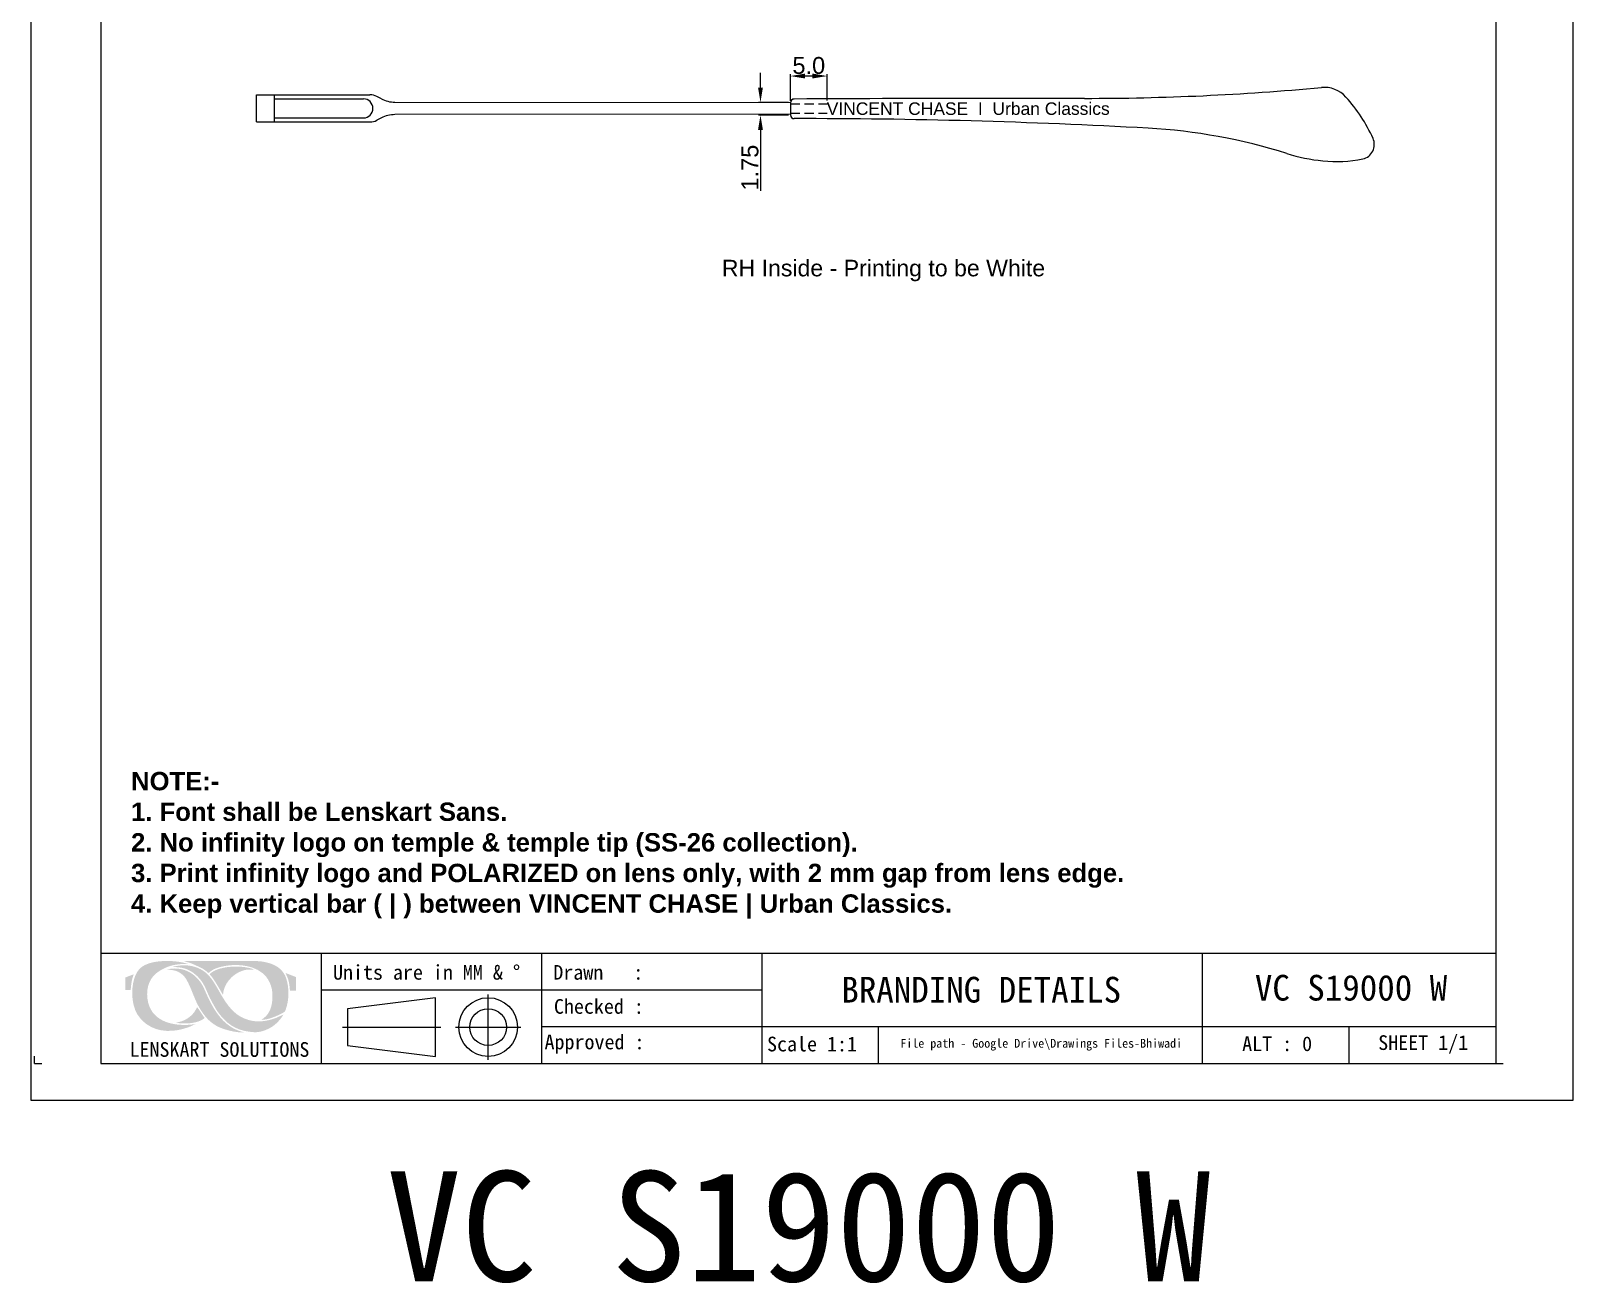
# Model space of a CAD drawing. Header units: millimetres. Extents: x 1186 to 2336, y 1181 to 1549.
# Drawn here: x 1185.9 to 1395.9, y 1226.9 to 1397.4 of the extents above; entities that cross this region are included whole.
import ezdxf

# ---------------------------------------------------------------- set-up
doc = ezdxf.new("R2010")
doc.units = ezdxf.units.MM
doc.linetypes.add('HIDDEN', pattern=[9.525, 6.35, -3.175])
doc.linetypes.add('HIDDEN2', pattern=[0.1875, 0.125, -0.0625])
for name, color, linetype in [('Dimension', 3, 'Continuous'), ('Hidden Line', 1, 'HIDDEN2'), ('图框-线条', 7, 'Continuous')]:
    doc.layers.add(name, color=color, linetype=linetype)
doc.layers.add('标注', color=4, linetype='Continuous', lineweight=5)
doc.layers.add('绘图层', color=7, linetype='Continuous', lineweight=15)
doc.styles.get("Standard").update_dxf_attribs({"font": 'arial.ttf'})
doc.styles.add('宋体', font='SimSun.ttf')
doc.dimstyles.new('Standard$0', dxfattribs={"dimtxt": 2.3, "dimasz": 2, "dimexe": 1, "dimexo": 1, "dimgap": 1, "dimtad": 0, "dimtih": 1, "dimtoh": 1, "dimdec": 1, "dimzin": 0, "dimdsep": 46, "dimtxsty": 'Standard', "dimcen": 0, "dimclrd": 4, "dimclre": 4, "dimclrt": 4, "dimadec": 1, "dimazin": 0, "dimtfac": 1, "dimtdec": 1, "dimtofl": 0, "dimtmove": 0, "dimatfit": 0, "dimfxl": 1, "dimtolj": 1, "dimtzin": 0, "dimarcsym": 0})

# ---------------------------------------------------------------- blocks, each defined once
blk = doc.blocks.new('*D170')
at = {"layer": 'Defpoints', "color": 0, "transparency": 16777216}
for p in [(1289.37, 1391.26), (1289.37, 1387.64), (1294.37, 1387.68)]:
    blk.add_point(p, dxfattribs=at)
at = {"layer": 'Dimension', "color": 3, "lineweight": -2, "transparency": 16777216}
for p, q in [((1289.37, 1387.89), (1289.37, 1391.51)), ((1292.37, 1391.26), (1291.37, 1391.26)), ((1294.37, 1387.93), (1294.37, 1391.51))]:
    blk.add_line(p, q, dxfattribs=at)
at = {"layer": 'Dimension', "color": 3, "transparency": 16777216}
for points in [[(1291.37, 1391.6), (1291.37, 1390.93), (1289.37, 1391.26)], [(1292.37, 1391.6), (1292.37, 1390.93), (1294.37, 1391.26)]]:
    blk.add_solid(points, dxfattribs=at)
at = {"layer": 'Dimension', "transparency": 16777216, "insert": (1291.87, 1392.69), "char_height": 2.3, "attachment_point": 5}
blk.add_mtext('\\A1;5.0', dxfattribs=at)
blk = doc.blocks.new('*D171')
at = {"layer": 'Defpoints', "color": 0, "transparency": 16777216}
for p in [(1289.37, 1387.68), (1285.29, 1385.93), (1289.37, 1385.93)]:
    blk.add_point(p, dxfattribs=at)
at = {"layer": 'Dimension', "color": 3, "lineweight": -2, "transparency": 16777216}
for p, q in [((1285.29, 1389.68), (1285.29, 1391.68)), ((1289.12, 1387.68), (1285.04, 1387.68)), ((1289.12, 1385.93), (1285.04, 1385.93)), ((1285.29, 1383.93), (1285.29, 1375.65))]:
    blk.add_line(p, q, dxfattribs=at)
at = {"layer": 'Dimension', "color": 3, "transparency": 16777216}
for points in [[(1284.96, 1389.68), (1285.62, 1389.68), (1285.29, 1387.68)], [(1284.96, 1383.93), (1285.62, 1383.93), (1285.29, 1385.93)]]:
    blk.add_solid(points, dxfattribs=at)
at = {"layer": 'Dimension', "transparency": 16777216, "insert": (1283.87, 1378.79), "char_height": 2.3, "attachment_point": 5, "rotation": 90}
blk.add_mtext('\\A1;1.75', dxfattribs=at)

msp = doc.modelspace()

# ---------------------------------------------------------------- hatches: boundary and pattern name
at = {"layer": '图框-线条', "lineweight": 0, "ltscale": 0.1}
h = msp.add_hatch(color=252, dxfattribs=at)
edge = h.paths.add_edge_path()
edge.add_spline(control_points=[(1198.82014, 1268.53138), (1198.82014, 1268.53138), (1198.81897, 1266.8177), (1198.81897, 1266.8177), (1198.81897, 1266.8177), (1198.81897, 1266.8177), (1199.53134, 1266.8177), (1199.53134, 1266.8177), (1199.53134, 1266.8177), (1199.58413, 1267.21813), (1199.59069, 1267.56784), (1199.669, 1267.96698), (1199.669, 1267.96698), (1199.73756, 1268.31651), (1199.84438, 1268.66653), (1199.96788, 1268.96847), (1199.96788, 1268.96847), (1199.96788, 1268.96847), (1198.82014, 1268.53138), (1198.82014, 1268.53138)], knot_values=[0, 0, 0, 0, 0.166666667, 0.166666667, 0.166666667, 0.166676668, 0.333333333, 0.333333333, 0.333333333, 0.333343334, 0.5, 0.5, 0.5, 0.500010001, 0.666666667, 0.666666667, 0.666666667, 0.666676668, 1, 1, 1, 1], degree=3, periodic=0)
edge = h.paths.add_edge_path()
edge.add_spline(control_points=[(1221.22164, 1266.74314), (1221.22164, 1266.74314), (1222.02721, 1266.73633), (1222.02721, 1266.73633), (1222.02721, 1266.73633), (1222.02721, 1266.73633), (1222.03046, 1268.59055), (1222.03046, 1268.59055), (1222.03046, 1268.59055), (1222.03046, 1268.59055), (1220.61836, 1269.15059), (1220.61836, 1269.15059), (1220.61836, 1269.15059), (1220.76314, 1268.7926), (1220.92472, 1268.53211), (1221.03412, 1268.08429), (1221.03412, 1268.08429), (1221.14541, 1267.62892), (1221.18202, 1267.23094), (1221.22164, 1266.74314)], knot_values=[0, 0, 0, 0, 0.166666667, 0.166666667, 0.166666667, 0.166676668, 0.333333333, 0.333333333, 0.333333333, 0.333343334, 0.5, 0.5, 0.5, 0.500010001, 0.666666667, 0.666666667, 0.666666667, 0.666676668, 1, 1, 1, 1], degree=3, periodic=0)
edge = h.paths.add_edge_path(flags=17)
edge.add_spline(control_points=[(1205.73817, 1262.3991), (1205.87081, 1262.29198), (1206.69423, 1262.27695), (1206.83741, 1262.2726), (1206.83741, 1262.2726), (1207.71553, 1262.24592), (1209.03895, 1262.45908), (1209.61353, 1263.01476), (1209.61353, 1263.01476), (1209.56129, 1263.09638), (1209.52971, 1263.13005), (1209.47329, 1263.19762), (1209.47329, 1263.19762), (1209.47329, 1263.19762), (1208.60462, 1264.48702), (1208.60462, 1264.48702), (1208.60462, 1264.48702), (1208.39312, 1264.22665), (1208.30145, 1263.73259), (1207.49992, 1263.11699), (1207.49992, 1263.11699), (1207.0264, 1262.75335), (1206.46759, 1262.49912), (1205.73817, 1262.3991)], knot_values=[0, 0, 0, 0, 0.142857143, 0.142857143, 0.142857143, 0.142867144, 0.285714286, 0.285714286, 0.285714286, 0.285724287, 0.428571429, 0.428571429, 0.428571429, 0.42858143, 0.571428571, 0.571428571, 0.571428571, 0.571438572, 0.714285714, 0.714285714, 0.714285714, 0.714295715, 1, 1, 1, 1], degree=3, periodic=0)
edge = h.paths.add_edge_path(flags=17)
edge.add_spline(control_points=[(1210.28726, 1268.97571), (1210.33552, 1268.89243), (1210.34767, 1268.90249), (1210.41064, 1268.83044), (1210.41064, 1268.83044), (1211.05825, 1268.08882), (1211.98855, 1266.29758), (1212.1088, 1266.17267), (1212.1088, 1266.17267), (1212.16828, 1267.67202), (1213.42186, 1268.98012), (1214.65625, 1269.41231), (1214.65625, 1269.41231), (1215.30472, 1269.63932), (1215.65352, 1269.64594), (1216.37514, 1269.5791), (1216.37514, 1269.5791), (1216.1374, 1269.77361), (1215.13168, 1269.93722), (1214.87603, 1269.96628), (1214.87603, 1269.96628), (1213.66371, 1270.10413), (1211.90797, 1269.98903), (1210.83155, 1269.38674), (1210.83155, 1269.38674), (1210.66181, 1269.29169), (1210.35092, 1269.09632), (1210.28726, 1268.97571)], knot_values=[0, 0, 0, 0, 0.125, 0.125, 0.125, 0.125010001, 0.25, 0.25, 0.25, 0.250010001, 0.375, 0.375, 0.375, 0.375010001, 0.5, 0.5, 0.5, 0.500010001, 0.625, 0.625, 0.625, 0.625010001, 0.75, 0.75, 0.75, 0.750010001, 1, 1, 1, 1], degree=3, periodic=0)
edge = h.paths.add_edge_path()
edge.add_spline(control_points=[(1209.70649, 1266.62282), (1209.3, 1267.53976), (1209.17374, 1267.79405), (1208.53422, 1268.48336), (1208.53422, 1268.48336), (1207.65899, 1269.42678), (1206.31441, 1269.89626), (1204.98791, 1269.71646), (1204.98791, 1269.71646), (1204.90065, 1269.70469), (1204.82425, 1269.69335), (1204.73993, 1269.67679), (1204.73993, 1269.67679), (1204.73993, 1269.67679), (1204.5063, 1269.60523), (1204.5063, 1269.60523), (1204.5063, 1269.60523), (1205.27416, 1269.5677), (1205.87173, 1269.45628), (1206.38008, 1269.07198), (1206.38008, 1269.07198), (1206.88561, 1268.68977), (1207.08024, 1268.38678), (1207.40481, 1267.72274), (1207.40481, 1267.72274), (1207.93389, 1266.64018), (1208.29207, 1265.42909), (1208.88375, 1264.42784), (1208.88375, 1264.42784), (1209.51456, 1263.36031), (1210.12525, 1262.57939), (1211.18954, 1261.95986), (1211.18954, 1261.95986), (1212.04392, 1261.46255), (1213.83376, 1260.99167), (1215.02314, 1261.03974), (1215.02314, 1261.03974), (1214.89099, 1261.10468), (1214.70586, 1261.12994), (1214.54851, 1261.1779), (1214.54851, 1261.1779), (1212.33783, 1261.85169), (1211.06015, 1263.72854), (1210.08638, 1265.78794), (1210.08638, 1265.78794), (1209.9549, 1266.06591), (1209.83269, 1266.33811), (1209.70649, 1266.62282)], knot_values=[0, 0, 0, 0, 0.076923077, 0.076923077, 0.076923077, 0.076933078, 0.153846154, 0.153846154, 0.153846154, 0.153856155, 0.230769231, 0.230769231, 0.230769231, 0.230779232, 0.307692308, 0.307692308, 0.307692308, 0.307702309, 0.384615385, 0.384615385, 0.384615385, 0.384625386, 0.461538462, 0.461538462, 0.461538462, 0.461548463, 0.538461538, 0.538461538, 0.538461538, 0.538471539, 0.615384615, 0.615384615, 0.615384615, 0.615394616, 0.692307692, 0.692307692, 0.692307692, 0.692317693, 0.769230769, 0.769230769, 0.769230769, 0.76924077, 0.846153846, 0.846153846, 0.846153846, 0.846163847, 1, 1, 1, 1], degree=3, periodic=0)
edge = h.paths.add_edge_path()
edge.add_spline(control_points=[(1220.33169, 1263.47443), (1220.296, 1263.47289), (1219.47528, 1263.0824), (1219.30971, 1263.01814), (1219.30971, 1263.01814), (1218.95718, 1262.88127), (1218.5405, 1262.75342), (1218.14848, 1262.6775), (1218.14848, 1262.6775), (1217.17305, 1262.48839), (1216.46038, 1262.4928), (1215.52885, 1262.76433), (1215.52885, 1262.76433), (1213.94242, 1263.22675), (1213.01997, 1264.33727), (1212.27339, 1265.49618), (1212.27339, 1265.49618), (1210.951, 1267.54889), (1210.41426, 1269.53808), (1207.86497, 1270.08273), (1207.86497, 1270.08273), (1207.43609, 1270.17435), (1206.92461, 1270.21028), (1206.47169, 1270.17514), (1206.47169, 1270.17514), (1206.16607, 1270.15147), (1205.44586, 1270.08095), (1205.22522, 1269.94887), (1205.22522, 1269.94887), (1206.35065, 1269.97334), (1207.22846, 1269.75546), (1208.02354, 1269.18598), (1208.02354, 1269.18598), (1209.67749, 1268.00138), (1209.72875, 1266.75767), (1210.59332, 1265.21496), (1210.59332, 1265.21496), (1211.00846, 1264.4742), (1211.30777, 1263.89846), (1211.87952, 1263.22982), (1211.87952, 1263.22982), (1213.06645, 1261.84188), (1214.32905, 1261.22493), (1216.272, 1261.08316), (1216.272, 1261.08316), (1217.20972, 1261.01478), (1218.15197, 1261.42631), (1218.77076, 1261.81655), (1218.77076, 1261.81655), (1219.19774, 1262.08588), (1219.53396, 1262.4232), (1219.85381, 1262.79094), (1219.85381, 1262.79094), (1220.02054, 1262.98276), (1220.20095, 1263.26679), (1220.33169, 1263.47443)], knot_values=[0, 0, 0, 0, 0.066666667, 0.066666667, 0.066666667, 0.066676668, 0.133333333, 0.133333333, 0.133333333, 0.133343334, 0.2, 0.2, 0.2, 0.200010001, 0.266666667, 0.266666667, 0.266666667, 0.266676668, 0.333333333, 0.333333333, 0.333333333, 0.333343334, 0.4, 0.4, 0.4, 0.400010001, 0.466666667, 0.466666667, 0.466666667, 0.466676668, 0.533333333, 0.533333333, 0.533333333, 0.533343334, 0.6, 0.6, 0.6, 0.600010001, 0.666666667, 0.666666667, 0.666666667, 0.666676668, 0.733333333, 0.733333333, 0.733333333, 0.733343334, 0.8, 0.8, 0.8, 0.800010001, 0.866666667, 0.866666667, 0.866666667, 0.866676668, 1, 1, 1, 1], degree=3, periodic=0)
edge = h.paths.add_edge_path()
edge.add_spline(control_points=[(1210.13439, 1269.13533), (1210.69443, 1269.57015), (1210.85779, 1269.70972), (1211.67686, 1269.93887), (1211.67686, 1269.93887), (1213.54678, 1270.46206), (1215.95975, 1270.32421), (1217.4263, 1269.17298), (1217.4263, 1269.17298), (1218.22936, 1268.54266), (1218.88476, 1267.43778), (1218.84686, 1265.88973), (1218.84686, 1265.88973), (1218.8189, 1264.74683), (1218.53909, 1263.63981), (1217.63259, 1262.98135), (1217.63259, 1262.98135), (1217.57261, 1262.93775), (1217.32531, 1262.78414), (1217.26846, 1262.7655), (1217.26846, 1262.7655), (1218.15725, 1262.71018), (1219.55218, 1263.31389), (1220.28612, 1263.73013), (1220.28612, 1263.73013), (1220.5633, 1263.88736), (1220.53503, 1263.8605), (1220.65301, 1264.18054), (1220.65301, 1264.18054), (1221.11843, 1265.44338), (1221.13358, 1267.19213), (1220.70918, 1268.41977), (1220.70918, 1268.41977), (1220.51418, 1268.98386), (1220.3006, 1269.27943), (1219.93292, 1269.6476), (1219.93292, 1269.6476), (1219.17266, 1270.40871), (1217.66227, 1270.76339), (1216.57014, 1270.7629), (1216.57014, 1270.7629), (1213.34503, 1270.76131), (1210.03615, 1270.79792), (1206.83159, 1270.76186), (1206.83159, 1270.76186), (1207.06405, 1270.65933), (1207.48006, 1270.5638), (1207.74815, 1270.4666), (1207.74815, 1270.4666), (1208.02072, 1270.36769), (1209.20139, 1269.81188), (1209.43257, 1269.67188), (1209.43257, 1269.67188), (1209.7531, 1269.47774), (1210.07491, 1269.16899), (1210.13439, 1269.13533)], knot_values=[0, 0, 0, 0, 0.066666667, 0.066666667, 0.066666667, 0.066676668, 0.133333333, 0.133333333, 0.133333333, 0.133343334, 0.2, 0.2, 0.2, 0.200010001, 0.266666667, 0.266666667, 0.266666667, 0.266676668, 0.333333333, 0.333333333, 0.333333333, 0.333343334, 0.4, 0.4, 0.4, 0.400010001, 0.466666667, 0.466666667, 0.466666667, 0.466676668, 0.533333333, 0.533333333, 0.533333333, 0.533343334, 0.6, 0.6, 0.6, 0.600010001, 0.666666667, 0.666666667, 0.666666667, 0.666676668, 0.733333333, 0.733333333, 0.733333333, 0.733343334, 0.8, 0.8, 0.8, 0.800010001, 0.866666667, 0.866666667, 0.866666667, 0.866676668, 1, 1, 1, 1], degree=3, periodic=0)
edge = h.paths.add_edge_path()
edge.add_spline(control_points=[(1208.35277, 1262.1827), (1208.21468, 1262.18908), (1207.95082, 1262.12874), (1207.78893, 1262.11359), (1207.78893, 1262.11359), (1205.21872, 1261.87395), (1202.18187, 1262.5513), (1201.81401, 1265.69565), (1201.81401, 1265.69565), (1201.64267, 1267.16049), (1202.09835, 1268.48753), (1203.27467, 1269.29458), (1203.27467, 1269.29458), (1204.44774, 1270.09929), (1205.62375, 1270.41724), (1207.35435, 1270.3683), (1207.35435, 1270.3683), (1207.35435, 1270.3683), (1206.65725, 1270.56226), (1206.65725, 1270.56226), (1206.65725, 1270.56226), (1205.12969, 1270.88959), (1202.84334, 1270.90314), (1201.49465, 1270.23101), (1201.49465, 1270.23101), (1200.73047, 1269.85027), (1200.30563, 1269.28464), (1200.01381, 1268.33441), (1200.01381, 1268.33441), (1199.51551, 1266.71217), (1199.6617, 1264.21481), (1200.87623, 1262.93591), (1200.87623, 1262.93591), (1201.03376, 1262.76991), (1201.10575, 1262.65671), (1201.29296, 1262.50795), (1201.29296, 1262.50795), (1201.48336, 1262.35661), (1201.51948, 1262.30307), (1201.76096, 1262.13236), (1201.76096, 1262.13236), (1203.33758, 1261.01779), (1205.38944, 1261.08064), (1207.19215, 1261.68416), (1207.19215, 1261.68416), (1207.40261, 1261.75462), (1207.60711, 1261.8374), (1207.79997, 1261.92062), (1207.79997, 1261.92062), (1207.92126, 1261.97292), (1208.28465, 1262.16664), (1208.35277, 1262.1827)], knot_values=[0, 0, 0, 0, 0.071428571, 0.071428571, 0.071428571, 0.071438572, 0.142857143, 0.142857143, 0.142857143, 0.142867144, 0.214285714, 0.214285714, 0.214285714, 0.214295715, 0.285714286, 0.285714286, 0.285714286, 0.285724287, 0.357142857, 0.357142857, 0.357142857, 0.357152858, 0.428571429, 0.428571429, 0.428571429, 0.42858143, 0.5, 0.5, 0.5, 0.500010001, 0.571428571, 0.571428571, 0.571428571, 0.571438572, 0.642857143, 0.642857143, 0.642857143, 0.642867144, 0.714285714, 0.714285714, 0.714285714, 0.714295715, 0.785714286, 0.785714286, 0.785714286, 0.785724287, 0.857142857, 0.857142857, 0.857142857, 0.857152858, 1, 1, 1, 1], degree=3, periodic=0)

# ---------------------------------------------------------------- linework, layer by layer
at = {"ltscale": 1000}
msp.add_line((1216.68001, 1385.00881), (1216.68001, 1388.70881), dxfattribs=at)
for p, q in [((1289.37255, 1387.63606), (1289.37255, 1385.9655)), ((1195.46219, 1271.83599), (1385.46219, 1271.83599)), ((1225.46219, 1271.83599), (1225.46219, 1256.83599)), ((1255.46219, 1271.83599), (1255.46219, 1256.83599)), ((1285.46219, 1271.83599), (1285.46219, 1256.83599)), ((1345.46219, 1256.83599), (1345.46219, 1271.83599)), ((1225.46219, 1266.83599), (1285.46219, 1266.83599)), ((1248.20785, 1257.33244), (1248.20785, 1266.22092)), ((1228.39724, 1261.77668), (1241.79001, 1261.77668)), ((1243.76361, 1261.77668), (1252.65209, 1261.77668)), ((1255.46219, 1261.83599), (1385.46219, 1261.83599)), ((1301.30131, 1261.8224), (1301.30131, 1256.8224)), ((1365.46219, 1256.83599), (1365.46219, 1261.83599)), ((1186.42655, 1256.83599), (1186.42655, 1257.83599)), ((1186.42655, 1256.83599), (1187.42655, 1256.83599)), ((1195.46219, 1256.83599), (1386.42655, 1256.83599))]:
    msp.add_line(p, q)
for points in [[(1185.94437, 1251.83599), (1395.94437, 1251.83599), (1395.94437, 1548.83599), (1185.94437, 1548.83599)], [(1229.05791, 1259.27668), (1241.05791, 1257.77668), (1241.05791, 1265.77668), (1229.05791, 1264.27668)]]:
    msp.add_lwpolyline(points, close=True)
msp.add_lwpolyline([(1385.46219, 1256.83599), (1385.46219, 1543.83599), (1195.46219, 1543.83599), (1195.46219, 1256.83599)])
for radius in [4, 2.5]:
    msp.add_circle((1248.20785, 1261.77668), radius)
for centre, radius, start, end in [((1289.87255, 1387.63606), 0.5, 90.2877227, 180), ((1325.30217, -5667.59476), 7055.81977, 90.064401007, 90.287722712), ((1289.87255, 1385.9655), 0.5, 180, 270.0594591), ((1290.76093, 529.91127), 855.55469, 88.44545462, 90.05945913)]:
    msp.add_arc(centre, radius, start, end)
for centre, radius, start, end in [((1325.30217, -5667.59475), 7055.81977, 89.966648237, 90.064401007), ((1329.61133, 1735.22376), 347, 269.9666482, 275.3002123), ((1362.0347, 1385.72451), 4, 41.9421102, 95.3002123), ((1348.56404, 1373.62009), 22.1101, 24.4373941, 41.9421102), ((1290.76093, 529.91127), 855.55469, 86.8299056, 88.44545462), ((1333.81529, 1307.27459), 77, 72.4972455, 86.8299056), ((1366.87255, 1381.93961), 2, 282.4609202, 24.4373941), ((1363.9853, 1402.94562), 23.31538, 252.4972455, 264.747786), ((1363.82476, 1395.73184), 16.12496, 262.9691657, 282.4609202)]:
    msp.add_arc(centre, radius, start, end, dxfattribs=at)
at = {"layer": 'Hidden Line', "linetype": 'HIDDEN', "ltscale": 0.2}
for p, q in [((1289.37255, 1387.4627), (1294.37255, 1387.4627)), ((1289.37255, 1386.2127), (1294.37255, 1386.2127))]:
    msp.add_line(p, q, dxfattribs=at)
at = {"layer": '标注', "color": 0, "lineweight": 13, "ltscale": 5}
for p, q in [((1216.68001, 1388.70881), (1232.12226, 1388.70881)), ((1219.08001, 1388.68481), (1219.08001, 1385.03281)), ((1219.08001, 1388.16331), (1231.22748, 1388.16331)), ((1233.67201, 1388.15773), (1233.04374, 1388.48388)), ((1232.51901, 1386.75881), (1232.51517, 1386.75881)), ((1235.51153, 1387.70787), (1289.37379, 1387.66164)), ((1289.37255, 1386.05597), (1235.51153, 1386.00974)), ((1216.68001, 1385.00881), (1232.12226, 1385.00881)), ((1219.08001, 1385.5543), (1231.22748, 1385.5543)), ((1233.67201, 1385.55988), (1233.04374, 1385.23374))]:
    msp.add_line(p, q, dxfattribs=at)
for centre, radius, start, end in [((1231.21444, 1386.85881), 1.30457, 270.5729387, 89.4270613), ((1232.12226, 1386.70881), 2, 62.5651759, 90), ((1235.51497, 1391.70787), 4, 242.5651759, 269.9508239), ((1235.51497, 1382.00974), 4, 90.0491761, 117.4348241), ((1232.12226, 1387.00881), 2, 270, 297.4348241)]:
    msp.add_arc(centre, radius, start, end, dxfattribs=at)

# ---------------------------------------------------------------- texts
for s, insert, char_height, width, attachment_point in [('\\pxql;{\\fArial|b1|i0|c0|p34;NOTE:-\\P\\pq*;1. Font shall be Lenskart Sans.^J2. No infinity logo on temple & temple tip (SS-26 collection).^J3. Print infinity logo and POLARIZED on lens only, with 2 mm gap from lens edge.^J4. Keep vertical bar ( | ) between VINCENT CHASE | Urban Classics.}', (1199.5863, 1296.5167), 2.5, 135.4516394, 1), ('{\\fNSimSun|b0|i0|c0|p49;VC S19000 W}', (1290.48689, 1234.53417), 15, 239.4285657, 5)]:
    msp.add_mtext(s, dxfattribs=dict(insert=insert, char_height=char_height, width=width, attachment_point=attachment_point))
at = {"layer": '绘图层', "color": 7, "linetype": 'ByBlock', "lineweight": 9, "attachment_point": 5, "style": '宋体'}
for s, insert, char_height, width in [('{\\fArial|b0|i0|c0|p34;VINCENT CHASE  I  Urban Classics}', (1313.57526, 1386.81206), 1.7, 43.5669233), ('{\\fArial|b0|i0|c0|p34;RH Inside - Printing to be White}', (1302.04114, 1364.77711), 2.25, 60.2844571), ('\\pxql;{\\fNSimSun|b0|i0|c0|p49;Units are in MM & %%D}', (1242.35616, 1269.21637), 2, 30.5443257), ('\\pxql;{\\fNSimSun|b0|i0|c0|p49;Drawn   : }', (1272.35616, 1269.21637), 2, 30.5443257), ('{\\fNSimSun|b0|i0|c0|p49;BRANDING DETAILS}', (1315.34402, 1266.83907), 3.5, 71.0095224), ('{\\fNSimSun|b0|i0|c0|p49;VC S19000 W}', (1365.70134, 1267.10637), 3.5, 46.4697196), ('\\pxql;{\\fNSimSun|b0|i0|c0|p49;Checked : }', (1268.61577, 1264.57002), 2, 22.901467), ('\\pxql;{\\fNSimSun|b0|i0|c0|p49;Approved :}', (1267.33925, 1259.46439), 2, 22.901467), ('\\pxql;{\\fNSimSun|b0|i0|c0|p49;Scale 1:1}', (1297.63721, 1259.45081), 2, 22.901467), ('\\pxql;{\\fNSimSun|b0|i0|c0|p49;File path - Google Drive\\\\Drawings Files-Bhiwadi}', (1349.2734, 1259.37239), 1.2, 89.8899891), ('{\\fNSimSun|b0|i0|c0|p49;ALT : 0}', (1355.63976, 1259.49192), 2, 17.2791446), ('{\\fNSimSun|b0|i0|c0|p49;SHEET 1/1}', (1375.52245, 1259.41692), 2, 17.2791446), ('{\\fSimSun|b0|i0|c134|p2;LENSKART SOLUTIONS}', (1211.62706, 1258.71077), 2, 58.9744548)]:
    msp.add_mtext(s, dxfattribs=dict(at, insert=insert, char_height=char_height, width=width))

# ---------------------------------------------------------------- dimensions: what is measured, and where the dimension line sits
at = {"layer": 'Dimension'}
dim = msp.add_linear_dim(base=(1289.37255, 1391.26345), p1=(1294.37255, 1387.67572), p2=(1289.37255, 1387.63627), dimstyle='Standard$0', override={"dimexe": 0.25, "dimexo": 0.25, "dimgap": 0.25, "dimtad": 1, "dimtih": 0, "dimtoh": 0, "dimclrd": 3, "dimclre": 3, "dimclrt": 256, "dimadec": 2, "dimtdec": 2, "dimatfit": 3}, dxfattribs=at)
dim.commit()
dim.dimension.update_dxf_attribs({"geometry": '*D170', "text_midpoint": (1291.87255, 1392.68777)})
dim = msp.add_linear_dim(base=(1285.2899, 1385.92572), p1=(1289.37411, 1387.67572), p2=(1289.37255, 1385.92572), angle=90, dimstyle='Standard$0', override={"dimexe": 0.25, "dimexo": 0.25, "dimgap": 0.25, "dimtad": 1, "dimtih": 0, "dimtoh": 0, "dimdec": 2, "dimclrd": 3, "dimclre": 3, "dimclrt": 256, "dimadec": 2, "dimtdec": 2, "dimatfit": 3}, dxfattribs=at)
dim.commit()
dim.dimension.update_dxf_attribs({"geometry": '*D171', "text_midpoint": (1283.86559, 1378.78817)})

doc.saveas('drawing.dxf')
